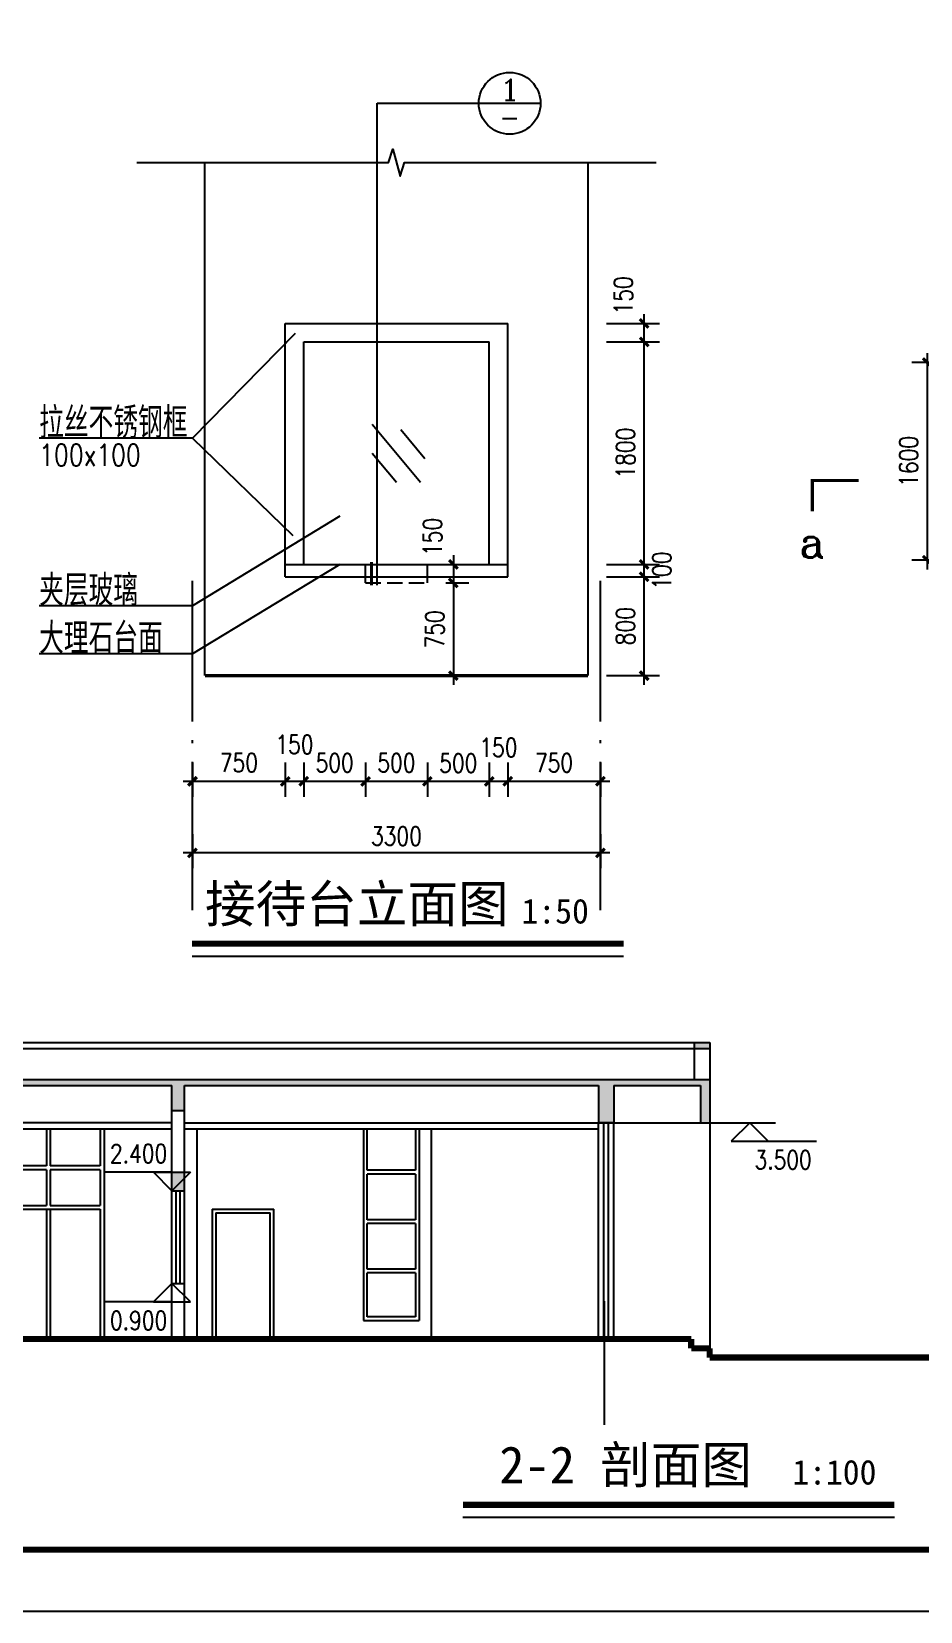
# Model space of a CAD drawing. Extents: x 458975 to 585950, y -118893 to 21149.
# Drawn here: x 538384 to 552764, y -118893 to -93330 of the extents above; entities that cross this region are included whole.
import ezdxf
from ezdxf.enums import TextEntityAlignment as Align

# ---------------------------------------------------------------- set-up
doc = ezdxf.new("R2010")
doc.units = 0
doc.header["$LTSCALE"] = 1000
doc.header["$MEASUREMENT"] = 0
doc.linetypes.add('ACAD_ISO04W100', pattern=[30.5, 24, -3, 0.5, -3])
doc.linetypes.add('DASH', pattern=[0.35, 0.25, -0.1])
doc.layers.get('0').update_dxf_attribs({"linetype": 'CONTINUOUS'})
doc.layers.get('DEFPOINTS').update_dxf_attribs({"linetype": 'CONTINUOUS'})
for name, color, linetype in [('DOTE', 1, 'ACAD_ISO04W100'), ('E_GROUND', 2, 'CONTINUOUS'), ('E_WALL', 255, 'CONTINUOUS'), ('E_WINDOW', 4, 'CONTINUOUS'), ('LEVL', 3, 'CONTINUOUS'), ('PUB_DIM', 3, 'CONTINUOUS'), ('PUB_SYMB', 3, 'CONTINUOUS'), ('PUB_SYMB_TEXT', 7, 'CONTINUOUS'), ('PUB_TEXT', 7, 'CONTINUOUS'), ('PUB_TITLE', 4, 'CONTINUOUS'), ('S_OTHER', 7, 'CONTINUOUS'), ('S_WALL', 255, 'CONTINUOUS'), ('S_WINDOW', 2, 'CONTINUOUS'), ('WALL', 151, 'CONTINUOUS')]:
    doc.layers.add(name, color=color, linetype=linetype)
doc.styles.add('-HZTXTSIMPLEX', font='SIMPLEX.shx', dxfattribs={"width": 0.8, "bigfont": 'HZTXT.shx'})
doc.styles.add('-新宋体', font='NSimSun.ttf')
doc.styles.add('COMP', font='COMPLEX.shx', dxfattribs={"bigfont": 'hztxt'})
doc.styles.add('dim_font', font='SIMPLEX.shx', dxfattribs={"width": 0.8})
doc.dimstyles.new('DIMN50', dxfattribs={"dimscale": 0.5, "dimtxt": 300, "dimasz": 100, "dimexe": 250, "dimexo": 300, "dimgap": 0, "dimtad": 0, "dimdec": 0, "dimzin": 0, "dimdsep": 46, "dimtxsty": 'dim_font', "dimblk": 'ARCHTICK', "dimcen": 0.09, "dimdle": 150, "dimclrt": 7, "dimazin": 0, "dimtfac": 1, "dimtdec": 0, "dimtix": 1, "dimtmove": 2, "dimatfit": 3, "dimfxl": 1, "dimtvp": 1, "dimtolj": 1, "dimtzin": 0, "dimarcsym": 0})

# ---------------------------------------------------------------- blocks, each defined once
blk = doc.blocks.new('_swblk')
for p, q in [((-0.5, 0), (-0.5, 1)), ((-0.15, 0), (-0.15, 1)), ((0.15, 0), (0.15, 1)), ((0.5, 0), (0.5, 1))]:
    blk.add_line(p, q)
blk = doc.blocks.new('_archtick')
at = {"const_width": 0.5}
blk.add_lwpolyline([(-0.7, -0.7), (0.7, 0.7)], dxfattribs=at)
blk = doc.blocks.new('*D228')
at = {"layer": 'DEFPOINTS', "color": 0, "transparency": 16777216}
for p in [(546087, -104857), (547587, -104857), (546087, -105462)]:
    blk.add_point(p, dxfattribs=at)
at = {"layer": 'PUB_DIM', "color": 0, "lineweight": -2, "transparency": 16777216}
for p, q in [((546087, -105157), (546087, -105712)), ((547587, -105157), (547587, -105712)), ((547737, -105462), (545937, -105462))]:
    blk.add_line(p, q, dxfattribs=at)
at = {"layer": 'PUB_DIM', "color": 0, "lineweight": -2, "transparency": 16777216, "xscale": 100, "yscale": 100, "zscale": 100, "rotation": 180}
blk.add_blockref('_archtick', (546087, -105462), dxfattribs=at)
at = {"layer": 'PUB_DIM', "color": 0, "lineweight": -2, "transparency": 16777216, "xscale": 100, "yscale": 100, "zscale": 100}
blk.add_blockref('_archtick', (547587, -105462), dxfattribs=at)
at = {"layer": 'PUB_DIM', "color": 7, "transparency": 16777216, "insert": (546837, -105162), "char_height": 300, "attachment_point": 5, "style": 'dim_font'}
blk.add_mtext('\\A1;750', dxfattribs=at)
blk = doc.blocks.new('*D229')
at = {"layer": 'DEFPOINTS', "color": 0, "transparency": 16777216}
for p in [(540987, -106014), (547587, -106014), (540987, -106619)]:
    blk.add_point(p, dxfattribs=at)
at = {"layer": 'PUB_DIM', "color": 0, "lineweight": -2, "transparency": 16777216}
for p, q in [((540987, -106314), (540987, -106869)), ((547587, -106314), (547587, -106869)), ((547737, -106619), (540837, -106619))]:
    blk.add_line(p, q, dxfattribs=at)
at = {"layer": 'PUB_DIM', "color": 0, "lineweight": -2, "transparency": 16777216, "xscale": 100, "yscale": 100, "zscale": 100, "rotation": 180}
blk.add_blockref('_archtick', (540987, -106619), dxfattribs=at)
at = {"layer": 'PUB_DIM', "color": 0, "lineweight": -2, "transparency": 16777216, "xscale": 100, "yscale": 100, "zscale": 100}
blk.add_blockref('_archtick', (547587, -106619), dxfattribs=at)
at = {"layer": 'PUB_DIM', "color": 7, "transparency": 16777216, "insert": (544287, -106348), "char_height": 300, "attachment_point": 5, "style": 'dim_font'}
blk.add_mtext('\\A1;3300', dxfattribs=at)
blk = doc.blocks.new('*D230')
at = {"layer": 'DEFPOINTS', "color": 0, "transparency": 16777216}
for p in [(540987, -104857), (542487, -104857), (540987, -105462)]:
    blk.add_point(p, dxfattribs=at)
at = {"layer": 'PUB_DIM', "color": 0, "lineweight": -2, "transparency": 16777216}
for p, q in [((540987, -105157), (540987, -105712)), ((542487, -105157), (542487, -105712)), ((542637, -105462), (540837, -105462))]:
    blk.add_line(p, q, dxfattribs=at)
at = {"layer": 'PUB_DIM', "color": 0, "lineweight": -2, "transparency": 16777216, "xscale": 100, "yscale": 100, "zscale": 100, "rotation": 180}
blk.add_blockref('_archtick', (540987, -105462), dxfattribs=at)
at = {"layer": 'PUB_DIM', "color": 0, "lineweight": -2, "transparency": 16777216, "xscale": 100, "yscale": 100, "zscale": 100}
blk.add_blockref('_archtick', (542487, -105462), dxfattribs=at)
at = {"layer": 'PUB_DIM', "color": 7, "transparency": 16777216, "insert": (541737, -105159), "char_height": 300, "attachment_point": 5, "style": 'dim_font'}
blk.add_mtext('\\A1;750', dxfattribs=at)
blk = doc.blocks.new('*D231')
at = {"layer": 'DEFPOINTS', "color": 0, "transparency": 16777216}
for p in [(542487, -104857), (542787, -104857), (542487, -105462)]:
    blk.add_point(p, dxfattribs=at)
at = {"layer": 'PUB_DIM', "color": 0, "lineweight": -2, "transparency": 16777216}
for p, q in [((542487, -105157), (542487, -105712)), ((542787, -105157), (542787, -105712)), ((542937, -105462), (542337, -105462))]:
    blk.add_line(p, q, dxfattribs=at)
at = {"layer": 'PUB_DIM', "color": 0, "lineweight": -2, "transparency": 16777216, "xscale": 100, "yscale": 100, "zscale": 100, "rotation": 180}
blk.add_blockref('_archtick', (542487, -105462), dxfattribs=at)
at = {"layer": 'PUB_DIM', "color": 0, "lineweight": -2, "transparency": 16777216, "xscale": 100, "yscale": 100, "zscale": 100}
blk.add_blockref('_archtick', (542787, -105462), dxfattribs=at)
at = {"layer": 'PUB_DIM', "color": 7, "transparency": 16777216, "insert": (542637, -104865), "char_height": 300, "attachment_point": 5, "style": 'dim_font'}
blk.add_mtext('\\A1;150', dxfattribs=at)
blk = doc.blocks.new('*D232')
at = {"layer": 'DEFPOINTS', "color": 0, "transparency": 16777216}
for p in [(542787, -104857), (543787, -104857), (542787, -105462)]:
    blk.add_point(p, dxfattribs=at)
at = {"layer": 'PUB_DIM', "color": 0, "lineweight": -2, "transparency": 16777216}
for p, q in [((542787, -105157), (542787, -105712)), ((543787, -105157), (543787, -105712)), ((543937, -105462), (542637, -105462))]:
    blk.add_line(p, q, dxfattribs=at)
at = {"layer": 'PUB_DIM', "color": 0, "lineweight": -2, "transparency": 16777216, "xscale": 100, "yscale": 100, "zscale": 100, "rotation": 180}
blk.add_blockref('_archtick', (542787, -105462), dxfattribs=at)
at = {"layer": 'PUB_DIM', "color": 0, "lineweight": -2, "transparency": 16777216, "xscale": 100, "yscale": 100, "zscale": 100}
blk.add_blockref('_archtick', (543787, -105462), dxfattribs=at)
at = {"layer": 'PUB_DIM', "color": 7, "transparency": 16777216, "insert": (543287, -105162), "char_height": 300, "attachment_point": 5, "style": 'dim_font'}
blk.add_mtext('\\A1;500', dxfattribs=at)
blk = doc.blocks.new('*D233')
at = {"layer": 'DEFPOINTS', "color": 0, "transparency": 16777216}
for p in [(543787, -104857), (544787, -104857), (543787, -105462)]:
    blk.add_point(p, dxfattribs=at)
at = {"layer": 'PUB_DIM', "color": 0, "lineweight": -2, "transparency": 16777216}
for p, q in [((543787, -105157), (543787, -105712)), ((544787, -105157), (544787, -105712)), ((544937, -105462), (543637, -105462))]:
    blk.add_line(p, q, dxfattribs=at)
at = {"layer": 'PUB_DIM', "color": 0, "lineweight": -2, "transparency": 16777216, "xscale": 100, "yscale": 100, "zscale": 100, "rotation": 180}
blk.add_blockref('_archtick', (543787, -105462), dxfattribs=at)
at = {"layer": 'PUB_DIM', "color": 0, "lineweight": -2, "transparency": 16777216, "xscale": 100, "yscale": 100, "zscale": 100}
blk.add_blockref('_archtick', (544787, -105462), dxfattribs=at)
at = {"layer": 'PUB_DIM', "color": 7, "transparency": 16777216, "insert": (544287, -105162), "char_height": 300, "attachment_point": 5, "style": 'dim_font'}
blk.add_mtext('\\A1;500', dxfattribs=at)
blk = doc.blocks.new('*D234')
at = {"layer": 'DEFPOINTS', "color": 0, "transparency": 16777216}
for p in [(544787, -104857), (545787, -104857), (544787, -105462)]:
    blk.add_point(p, dxfattribs=at)
at = {"layer": 'PUB_DIM', "color": 0, "lineweight": -2, "transparency": 16777216}
for p, q in [((544787, -105157), (544787, -105712)), ((545787, -105157), (545787, -105712)), ((545937, -105462), (544637, -105462))]:
    blk.add_line(p, q, dxfattribs=at)
at = {"layer": 'PUB_DIM', "color": 0, "lineweight": -2, "transparency": 16777216, "xscale": 100, "yscale": 100, "zscale": 100, "rotation": 180}
blk.add_blockref('_archtick', (544787, -105462), dxfattribs=at)
at = {"layer": 'PUB_DIM', "color": 0, "lineweight": -2, "transparency": 16777216, "xscale": 100, "yscale": 100, "zscale": 100}
blk.add_blockref('_archtick', (545787, -105462), dxfattribs=at)
at = {"layer": 'PUB_DIM', "color": 7, "transparency": 16777216, "insert": (545287, -105169), "char_height": 300, "attachment_point": 5, "style": 'dim_font'}
blk.add_mtext('\\A1;500', dxfattribs=at)
blk = doc.blocks.new('*D235')
at = {"layer": 'DEFPOINTS', "color": 0, "transparency": 16777216}
for p in [(545787, -104857), (546087, -104857), (545787, -105462)]:
    blk.add_point(p, dxfattribs=at)
at = {"layer": 'PUB_DIM', "color": 0, "lineweight": -2, "transparency": 16777216}
for p, q in [((545787, -105157), (545787, -105712)), ((546087, -105157), (546087, -105712)), ((546237, -105462), (545637, -105462))]:
    blk.add_line(p, q, dxfattribs=at)
at = {"layer": 'PUB_DIM', "color": 0, "lineweight": -2, "transparency": 16777216, "xscale": 100, "yscale": 100, "zscale": 100, "rotation": 180}
blk.add_blockref('_archtick', (545787, -105462), dxfattribs=at)
at = {"layer": 'PUB_DIM', "color": 0, "lineweight": -2, "transparency": 16777216, "xscale": 100, "yscale": 100, "zscale": 100}
blk.add_blockref('_archtick', (546087, -105462), dxfattribs=at)
at = {"layer": 'PUB_DIM', "color": 7, "transparency": 16777216, "insert": (545937, -104914), "char_height": 300, "attachment_point": 5, "style": 'dim_font'}
blk.add_mtext('\\A1;150', dxfattribs=at)
blk = doc.blocks.new('*D236')
at = {"layer": 'DEFPOINTS', "color": 0, "transparency": 16777216}
for p in [(547387, -102151), (548294, -102151), (547387, -103751)]:
    blk.add_point(p, dxfattribs=at)
at = {"layer": 'PUB_DIM', "color": 0, "lineweight": -2, "transparency": 16777216}
for p, q in [((547687, -102151), (548544, -102151)), ((548294, -103901), (548294, -102001)), ((547687, -103751), (548544, -103751))]:
    blk.add_line(p, q, dxfattribs=at)
at = {"layer": 'PUB_DIM', "color": 0, "lineweight": -2, "transparency": 16777216, "xscale": 100, "yscale": 100, "zscale": 100}
for p, rotation in [((548294, -102151), 90), ((548294, -103751), 270)]:
    blk.add_blockref('_archtick', p, dxfattribs=dict(at, rotation=rotation))
at = {"layer": 'PUB_DIM', "color": 7, "transparency": 16777216, "insert": (547994, -102951), "char_height": 300, "attachment_point": 5, "rotation": 90, "style": 'dim_font'}
blk.add_mtext('\\A1;800', dxfattribs=at)
blk = doc.blocks.new('*D237')
at = {"layer": 'DEFPOINTS', "color": 0, "transparency": 16777216}
for p in [(547387, -98051), (548294, -98051), (547387, -98351)]:
    blk.add_point(p, dxfattribs=at)
at = {"layer": 'PUB_DIM', "color": 0, "lineweight": -2, "transparency": 16777216}
for p, q in [((548294, -98501), (548294, -97901)), ((547687, -98051), (548544, -98051)), ((547687, -98351), (548544, -98351))]:
    blk.add_line(p, q, dxfattribs=at)
at = {"layer": 'PUB_DIM', "color": 0, "lineweight": -2, "transparency": 16777216, "xscale": 100, "yscale": 100, "zscale": 100}
for p, rotation in [((548294, -98051), 90), ((548294, -98351), 270)]:
    blk.add_blockref('_archtick', p, dxfattribs=dict(at, rotation=rotation))
at = {"layer": 'PUB_DIM', "color": 7, "transparency": 16777216, "insert": (547957, -97599), "char_height": 300, "attachment_point": 5, "rotation": 90, "style": 'dim_font'}
blk.add_mtext('\\A1;150', dxfattribs=at)
blk = doc.blocks.new('*D238')
at = {"layer": 'DEFPOINTS', "color": 0, "transparency": 16777216}
for p in [(547387, -98351), (548294, -98351), (547387, -101951)]:
    blk.add_point(p, dxfattribs=at)
at = {"layer": 'PUB_DIM', "color": 0, "lineweight": -2, "transparency": 16777216}
for p, q in [((547687, -98351), (548544, -98351)), ((548294, -102101), (548294, -98201)), ((547687, -101951), (548544, -101951))]:
    blk.add_line(p, q, dxfattribs=at)
at = {"layer": 'PUB_DIM', "color": 0, "lineweight": -2, "transparency": 16777216, "xscale": 100, "yscale": 100, "zscale": 100}
for p, rotation in [((548294, -98351), 90), ((548294, -101951), 270)]:
    blk.add_blockref('_archtick', p, dxfattribs=dict(at, rotation=rotation))
at = {"layer": 'PUB_DIM', "color": 7, "transparency": 16777216, "insert": (547994, -100151), "char_height": 300, "attachment_point": 5, "rotation": 90, "style": 'dim_font'}
blk.add_mtext('\\A1;1800', dxfattribs=at)
blk = doc.blocks.new('*D239')
at = {"layer": 'DEFPOINTS', "color": 0, "transparency": 16777216}
for p in [(547387, -101951), (548294, -101951), (547387, -102151)]:
    blk.add_point(p, dxfattribs=at)
at = {"layer": 'PUB_DIM', "color": 0, "lineweight": -2, "transparency": 16777216}
for p, q in [((547687, -101951), (548544, -101951)), ((548294, -102301), (548294, -101801)), ((547687, -102151), (548544, -102151))]:
    blk.add_line(p, q, dxfattribs=at)
at = {"layer": 'PUB_DIM', "color": 0, "lineweight": -2, "transparency": 16777216, "xscale": 100, "yscale": 100, "zscale": 100}
for p, rotation in [((548294, -101951), 90), ((548294, -102151), 270)]:
    blk.add_blockref('_archtick', p, dxfattribs=dict(at, rotation=rotation))
at = {"layer": 'PUB_DIM', "color": 7, "transparency": 16777216, "insert": (548582, -102051), "char_height": 300, "attachment_point": 5, "rotation": 90, "style": 'dim_font'}
blk.add_mtext('\\A1;100', dxfattribs=at)
blk = doc.blocks.new('*D240')
at = {"layer": 'DEFPOINTS', "color": 0, "transparency": 16777216}
for p in [(544787, -101951), (544787, -102251), (545208, -102251)]:
    blk.add_point(p, dxfattribs=at)
at = {"layer": 'PUB_DIM', "color": 0, "lineweight": -2, "transparency": 16777216}
for p, q in [((545087, -101951), (545458, -101951)), ((545208, -101801), (545208, -102401)), ((545087, -102251), (545458, -102251))]:
    blk.add_line(p, q, dxfattribs=at)
at = {"layer": 'PUB_DIM', "color": 0, "lineweight": -2, "transparency": 16777216, "xscale": 100, "yscale": 100, "zscale": 100}
for p, rotation in [((545208, -101951), 90), ((545208, -102251), 270)]:
    blk.add_blockref('_archtick', p, dxfattribs=dict(at, rotation=rotation))
at = {"layer": 'PUB_DIM', "color": 7, "transparency": 16777216, "insert": (544871, -101506), "char_height": 300, "attachment_point": 5, "rotation": 90, "style": 'dim_font'}
blk.add_mtext('\\A1;150', dxfattribs=at)
blk = doc.blocks.new('*D241')
at = {"layer": 'DEFPOINTS', "color": 0, "transparency": 16777216}
for p in [(544787, -102251), (544787, -103751), (545208, -103751)]:
    blk.add_point(p, dxfattribs=at)
at = {"layer": 'PUB_DIM', "color": 0, "lineweight": -2, "transparency": 16777216}
for p, q in [((545087, -102251), (545458, -102251)), ((545208, -102101), (545208, -103901)), ((545087, -103751), (545458, -103751))]:
    blk.add_line(p, q, dxfattribs=at)
at = {"layer": 'PUB_DIM', "color": 0, "lineweight": -2, "transparency": 16777216, "xscale": 100, "yscale": 100, "zscale": 100}
for p, rotation in [((545208, -102251), 90), ((545208, -103751), 270)]:
    blk.add_blockref('_archtick', p, dxfattribs=dict(at, rotation=rotation))
at = {"layer": 'PUB_DIM', "color": 7, "transparency": 16777216, "insert": (544908, -103001), "char_height": 300, "attachment_point": 5, "rotation": 90, "style": 'dim_font'}
blk.add_mtext('\\A1;750', dxfattribs=at)
blk = doc.blocks.new('_index')
blk.add_line((-0.5, 0), (0.5, 0))
blk.add_circle((0, 0), 0.5)
at = {"style": 'COMP'}
for tag, width, p, p2 in [('1', 2.333333, (-0.17, 0.05), (0.17, 0.05)), ('-', 1.166667, (-0.17, -0.39), (0.17, -0.39))]:
    blk.add_attdef(tag, text='', height=0.34, dxfattribs=dict(at, width=width)).set_placement(p, p2, align=Align.FIT)
blk = doc.blocks.new('*D330')
at = {"layer": 'DEFPOINTS', "color": 0, "transparency": 16777216}
for p in [(554278, -98685), (552874, -101885), (554278, -101885)]:
    blk.add_point(p, dxfattribs=at)
at = {"layer": 'PUB_DIM', "color": 0, "lineweight": -2, "transparency": 16777216}
for p, q in [((552874, -98535), (552874, -102035)), ((553978, -98685), (552624, -98685)), ((553978, -101885), (552624, -101885))]:
    blk.add_line(p, q, dxfattribs=at)
at = {"layer": 'PUB_DIM', "color": 0, "lineweight": -2, "transparency": 16777216, "xscale": 100, "yscale": 100, "zscale": 100}
for p, rotation in [((552874, -98685), 90), ((552874, -101885), 270)]:
    blk.add_blockref('_archtick', p, dxfattribs=dict(at, rotation=rotation))
at = {"layer": 'PUB_DIM', "color": 7, "transparency": 16777216, "insert": (552574, -100285), "char_height": 300, "attachment_point": 5, "rotation": 90, "style": 'dim_font'}
blk.add_mtext('\\A1;1600', dxfattribs=at)
blk = doc.blocks.new('_section')
at = {"const_width": 0.1}
blk.add_lwpolyline([(1, 0), (0, 0), (0, 1.5)], dxfattribs=at)
at = {"layer": 'PUB_SYMB_TEXT', "style": 'COMP'}
blk.add_attdef('A', text='', height=1, dxfattribs=at).set_placement((2, 0), align=Align.MIDDLE)

msp = doc.modelspace()

# ---------------------------------------------------------------- hatches: boundary and pattern name
at = {"layer": 'WALL'}
h = msp.add_hatch(color=7, dxfattribs=at)
h.paths.add_polyline_path([(534505.6, -110985.5), (534755.6, -110985.5), (534755.6, -110386), (540655.6, -110386), (540655.6, -110786), (540855.6, -110786), (540855.6, -110386), (547555.6, -110386), (547555.6, -110985.5), (547805.6, -110985.5), (547805.6, -110386), (549205.6, -110386), (549205.6, -110986), (549355.6, -110986), (549355.6, -110286), (534505.6, -110286)])
h.paths.add_polyline_path([(540655.6, -111785.5), (540655.6, -112085.5), (540855.6, -112085.5), (540855.6, -111785.5)])
h.paths.add_polyline_path([(549105.6, -109686), (549105.6, -109786), (549355.6, -109786), (549355.6, -109686)])
h.paths.add_polyline_path([(534505.6, -109686), (534505.6, -109786), (534755.6, -109786), (534755.6, -109686)])

# ---------------------------------------------------------------- linework, layer by layer
at = {"ltscale": 10, "const_width": 100}
for points in [[(540981, -108089.3), (547962.9, -108089.3)], [(545361.4, -117167.4), (552343.2, -117167.4)]]:
    msp.add_lwpolyline(points, dxfattribs=at)
at = {"ltscale": 10}
for points in [[(540981, -108289.3), (547962.9, -108289.3)], [(545361.4, -117367.4), (552343.2, -117367.4)]]:
    msp.add_lwpolyline(points, dxfattribs=at)
at = {"layer": 'DOTE', "ltscale": 0.1}
for p, q in [((540986.9, -107545.4), (540986.9, -102218.2)), ((547586.9, -107545.4), (547586.9, -102218.2))]:
    msp.add_line(p, q, dxfattribs=at)
at = {"layer": 'DOTE'}
msp.add_line((547655.6, -115871.7), (547655.6, -113871.7), dxfattribs=at)
at = {"layer": 'E_GROUND'}
for points, const_width in [([(541186.9, -103751.3), (547386.9, -103751.3)], 50), ([(534505.6, -114486), (549055.6, -114486)], 100), ([(549055.6, -114636), (549055.6, -114486)], 100), ([(549355.6, -114636), (549055.6, -114636)], 100), ([(549355.6, -114636), (549355.6, -114786)], 100), ([(549355.6, -114786), (560705.6, -114786)], 100)]:
    msp.add_lwpolyline(points, dxfattribs=dict(at, const_width=const_width))
at = {"layer": 'E_WALL'}
for p, q in [((534505.6, -109686), (549355.6, -109686)), ((534505.6, -109786), (549355.6, -109786)), ((534505.6, -110286), (549355.6, -110286)), ((534755.6, -110386), (540655.6, -110386)), ((540855.6, -110386), (547555.6, -110386)), ((547805.6, -110386), (549205.6, -110386))]:
    msp.add_line(p, q, dxfattribs=at)
at = {"layer": 'E_WINDOW'}
for p, q in [((538625.7, -111086), (538625.7, -111686)), ((538685.7, -111086), (538685.7, -111686)), ((539495.7, -111086), (539495.7, -111686)), ((539555.6, -111086), (539555.6, -114486)), ((543755.6, -111086), (543755.6, -114186)), ((543815.6, -111756), (543815.6, -111086)), ((544595.6, -111086), (544595.6, -111756)), ((544655.6, -111086), (544655.6, -114186)), ((538625.7, -111686), (537785.7, -111686)), ((539495.7, -111686), (538685.7, -111686)), ((538625.6, -111746), (537785.6, -111746)), ((538625.6, -111746), (538625.6, -112326)), ((538685.6, -111746), (538685.6, -112326)), ((539495.6, -111746), (538685.6, -111746)), ((539495.6, -111746), (539495.6, -112326)), ((544595.6, -111756), (543815.6, -111756)), ((544595.6, -111816), (543815.6, -111816)), ((543815.6, -112556), (543815.6, -111816)), ((544595.6, -111816), (544595.6, -112556)), ((537785.6, -112326), (538625.6, -112326)), ((537785.6, -112386), (539495.6, -112386)), ((538625.6, -112386), (538625.6, -114486)), ((538685.6, -112326), (539495.6, -112326)), ((538685.6, -112386), (538685.6, -114486)), ((539495.6, -112386), (539495.6, -114486)), ((541305.6, -112386), (542305.6, -112386)), ((541305.6, -112386), (541305.6, -114486)), ((541365.6, -112446), (542245.6, -112446)), ((541365.6, -112446), (541365.6, -114486)), ((542245.6, -114486), (542245.6, -112446)), ((542305.6, -114486), (542305.6, -112386)), ((544595.6, -112556), (543815.6, -112556)), ((544595.6, -112616), (543815.6, -112616)), ((543815.6, -113356), (543815.6, -112616)), ((544595.6, -112616), (544595.6, -113356)), ((544595.6, -113356), (543815.6, -113356)), ((543815.6, -114126), (543815.6, -113416)), ((544595.6, -113416), (543815.6, -113416)), ((544595.6, -113416), (544595.6, -114126)), ((543755.6, -114186), (544655.6, -114186)), ((544595.6, -114126), (543815.6, -114126))]:
    msp.add_line(p, q, dxfattribs=at)
at = {"layer": 'LEVL'}
for p, q in [((543976.5, -102288.4), (543976.5, -94489.8)), ((543976.5, -94489.8), (545619.1, -94489.8)), ((540986.9, -99908.9), (542653.1, -98211.7)), ((540986.9, -99908.9), (538506.3, -99908.9)), ((540986.9, -99908.9), (542612.7, -101486)), ((543371.2, -101173.4), (540986.9, -102621.6)), ((543371.2, -101951.3), (540986.9, -103399.5)), ((540986.9, -102621.6), (538506.3, -102621.6)), ((540986.9, -103399.5), (538506.3, -103399.5)), ((549355.6, -110986), (550420, -110986)), ((550002.6, -110986), (549702.6, -111286)), ((550302.6, -111286), (550002.6, -110986)), ((549702.6, -111286), (550302.6, -111286)), ((550002.6, -111286), (551082.6, -111286)), ((540655.6, -111785.5), (539575.6, -111785.5)), ((540655.6, -112085.5), (540355.6, -111785.5)), ((540355.6, -111785.5), (540955.6, -111785.5)), ((540955.6, -111785.5), (540655.6, -112085.5)), ((540655.6, -113585.5), (540355.6, -113885.5)), ((540955.6, -113885.5), (540655.6, -113585.5)), ((540655.6, -113885.5), (539575.6, -113885.5)), ((540355.6, -113885.5), (540955.6, -113885.5))]:
    msp.add_line(p, q, dxfattribs=at)
at = {"layer": 'LEVL', "const_width": 50}
msp.add_lwpolyline([(543884.5, -102288.4), (543884.5, -101913.1)], dxfattribs=at)
at = {"layer": 'PUB_TITLE'}
msp.add_lwpolyline([(526549.5, -118893.3), (526549.5, -76893.3), (585949.5, -76893.3), (585949.5, -118893.3)], close=True, dxfattribs=at)
at = {"layer": 'PUB_TITLE', "const_width": 100}
msp.add_lwpolyline([(529049.5, -117893.3), (584949.5, -117893.3), (584949.5, -77893.3), (529049.5, -77893.3)], close=True, dxfattribs=at)
at = {"layer": 'S_OTHER'}
msp.add_lwpolyline([(540086.9, -95450.3), (544156.9, -95450.3), (544227.1, -95230.3), (544346.7, -95670.3), (544416.9, -95450.3), (548486.9, -95450.3)], dxfattribs=at)
at = {"layer": 'S_WALL'}
for p, q in [((549105.6, -109686), (549105.6, -110286)), ((549355.6, -109686), (549355.6, -114636)), ((540655.6, -112085.5), (540655.6, -110386)), ((540855.6, -112085.5), (540855.6, -110386)), ((547555.6, -110386), (547555.6, -110985.5)), ((547805.6, -110386), (547805.6, -110985.5)), ((549205.6, -110386), (549205.6, -110986)), ((540655.6, -110786), (540855.6, -110786)), ((540655.6, -110985.7), (534505.6, -110985.5)), ((534755.6, -111086), (540655.6, -111086)), ((540855.6, -110985.7), (549205.6, -110986)), ((540855.6, -111086), (547555.6, -111086)), ((541055.6, -111086), (541055.6, -114486)), ((544855.6, -114486), (544855.6, -111086)), ((547805.6, -110986), (547555.6, -110986)), ((549205.6, -110986), (549355.6, -110986)), ((540655.6, -111785.5), (540855.6, -111785.5)), ((540655.6, -112085.5), (540855.6, -112085.5)), ((540655.6, -114486), (540655.6, -113585.5)), ((540655.6, -113585.5), (540855.6, -113585.5)), ((540855.6, -114486), (540855.6, -113585.5)), ((540655.6, -114486), (540855.6, -114486)), ((547555.6, -114485.5), (547555.6, -114486)), ((547805.6, -114485.5), (547555.6, -114485.5)), ((547805.6, -114485.5), (547805.6, -114486))]:
    msp.add_line(p, q, dxfattribs=at)
at = {"layer": 'S_WINDOW'}
for p, q in [((542486.9, -98051.3), (546086.9, -98051.3)), ((542486.9, -102151.3), (542486.9, -98051.3)), ((546086.9, -102151.3), (546086.9, -98051.3)), ((542786.9, -98351.3), (545786.9, -98351.3)), ((542786.9, -101951.3), (542786.9, -98351.3)), ((545786.9, -101951.3), (545786.9, -98351.3)), ((543896.4, -99682.7), (544677.5, -100619.9)), ((544357.4, -99767.2), (544747.9, -100235.8)), ((543896.4, -100151.3), (544286.9, -100619.9)), ((542486.9, -101951.3), (546086.9, -101951.3)), ((543786.9, -102251.3), (543786.9, -101951.3)), ((544786.9, -102251.3), (544786.9, -101951.3)), ((542486.9, -102151.3), (546086.9, -102151.3))]:
    msp.add_line(p, q, dxfattribs=at)
at = {"layer": 'S_WINDOW', "linetype": 'DASH'}
msp.add_line((543786.9, -102251.3), (544786.9, -102251.3), dxfattribs=at)
at = {"layer": 'WALL'}
for p, q in [((541186.9, -103751.3), (541186.9, -95450.3)), ((547386.9, -103751.3), (547386.9, -95450.3))]:
    msp.add_line(p, q, dxfattribs=at)

# ---------------------------------------------------------------- block references
at = {"layer": 'PUB_SYMB', "xscale": 1000, "yscale": 1000, "zscale": 1000}
msp.add_blockref('_index', (546119.1, -94489.8), dxfattribs=at).add_auto_attribs({'1': '1', '-': '-'})
at = {"layer": 'PUB_SYMB'}
ref = msp.add_blockref('_section', (551015.8, -100592.2), dxfattribs=dict(at, xscale=500, yscale=500, zscale=500, rotation=270))
ref.add_attrib('A', 'a', dxfattribs={"layer": 'PUB_SYMB_TEXT', "height": 500, "style": 'COMP'}).set_placement((551015.8, -101592.2), align=Align.MIDDLE)
at = {"layer": 'S_WINDOW'}
for p, xscale, yscale, zscale in [((547680.6, -114485.5), 250, 3500, 250), ((540755.6, -113585.5), 200, 1500, 200)]:
    msp.add_blockref('_swblk', p, dxfattribs=dict(at, xscale=xscale, yscale=yscale, zscale=zscale))

# ---------------------------------------------------------------- texts
at = {"layer": 'LEVL', "color": 7, "char_height": 300, "attachment_point": 5, "style": 'dim_font'}
for s, insert in [('2.400', (540115.6, -111485.5)), ('3.500', (550542.6, -111586)), ('0.900', (540115.6, -114185.5))]:
    msp.add_mtext(s, dxfattribs=dict(at, insert=insert))
at = {"layer": 'PUB_TEXT', "style": '-HZTXTSIMPLEX', "width": 0.8}
for s, height, p in [('拉丝不锈钢框', 500, (538506.3, -99908.9)), ('100x100', 350, (538506.3, -100355.1)), ('夹层玻璃', 500, (538506.3, -102621.6)), ('大理石台面', 500, (538506.3, -103399.5))]:
    msp.add_text(s, height=height, dxfattribs=at).set_placement(p)
at = {"layer": 'PUB_TEXT', "style": '-新宋体'}
for s, height, p in [('接待台立面图', 600, (541190.3, -107744, 1394848.9)), ('1:50', 400, (546311.6, -107762.2, 1394848.9)), ('2-2 剖面图', 600, (545951.1, -116822.1, 1394848.9)), ('1:100', 400, (550692, -116840.3, 1394848.9))]:
    msp.add_text(s, height=height, dxfattribs=at).set_placement(p)

# ---------------------------------------------------------------- dimensions: what is measured, and where the dimension line sits
at = {"layer": 'PUB_DIM'}
for base, p1, p2, angle, picture, middle in [((548293.5, -98051.3), (547386.9, -98351.3), (547386.9, -98051.3), 90, '*D237', (547956.9, -97599.4)), ((545208.1, -102251.3), (544786.9, -101951.3), (544786.9, -102251.3), 270, '*D240', (544871.2, -101505.5)), ((548293.5, -101951.3), (547386.9, -102151.3), (547386.9, -101951.3), 90, '*D239', (548581.5, -102051.3)), ((542486.9, -105462.3), (542786.9, -104857.1), (542486.9, -104857.1), 180, '*D231', (542636.9, -104865)), ((545786.9, -105462.3), (546086.9, -104857.1), (545786.9, -104857.1), 180, '*D235', (545936.9, -104913.6)), ((540986.9, -105462.3), (542486.9, -104857.1), (540986.9, -104857.1), 180, '*D230', (541736.9, -105159)), ((544786.9, -105462.3), (545786.9, -104857.1), (544786.9, -104857.1), 180, '*D234', (545286.9, -105168.7)), ((540986.9, -106618.9), (547586.9, -106013.7), (540986.9, -106013.7), 180, '*D229', (544286.9, -106347.6))]:
    dim = msp.add_linear_dim(base=base, p1=p1, p2=p2, angle=angle, dimstyle='DIMN50', override={"dimscale": 1, "dimlfac": 0.5}, dxfattribs=at)
    dim.commit()
    dim.dimension.update_dxf_attribs({"geometry": picture, "text_midpoint": middle, "dimtype": 160})
for base, p1, p2, angle, picture, middle in [((548293.5, -98351.3), (547386.9, -101951.3), (547386.9, -98351.3), 90, '*D238', (547993.5, -100151.3)), ((552874.2, -101885.2), (554277.5, -98685.2), (554277.5, -101885.2), 270, '*D330', (552574.2, -100285.2)), ((545208.1, -103751.3), (544786.9, -102251.3), (544786.9, -103751.3), 270, '*D241', (544908.1, -103001.3)), ((548293.5, -102151.3), (547386.9, -103751.3), (547386.9, -102151.3), 90, '*D236', (547993.5, -102951.3)), ((542786.9, -105462.3), (543786.9, -104857.1), (542786.9, -104857.1), 180, '*D232', (543286.9, -105162.3)), ((543786.9, -105462.3), (544786.9, -104857.1), (543786.9, -104857.1), 180, '*D233', (544286.9, -105162.3)), ((546086.9, -105462.3), (547586.9, -104857.1), (546086.9, -104857.1), 180, '*D228', (546836.9, -105162.3))]:
    dim = msp.add_linear_dim(base=base, p1=p1, p2=p2, angle=angle, dimstyle='DIMN50', override={"dimscale": 1, "dimlfac": 0.5}, dxfattribs=at)
    dim.commit()
    dim.dimension.update_dxf_attribs({"geometry": picture, "text_midpoint": middle})

doc.saveas('drawing.dxf')
